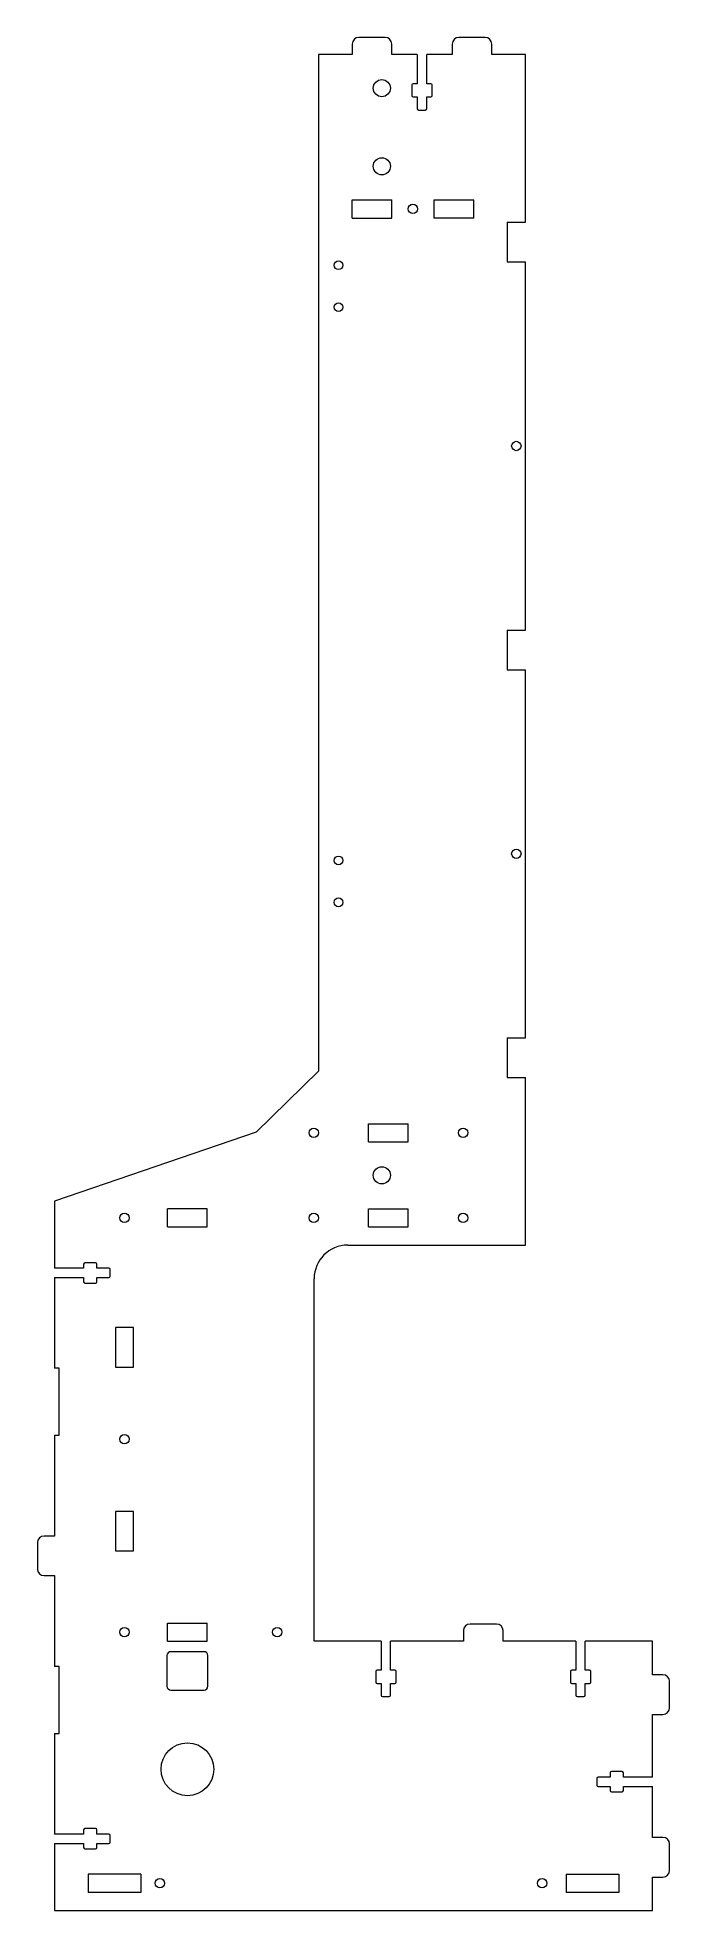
# Model space of a CAD drawing. Header units: millimetres. Extents: x -185 to 55, y -252 to 457.
import ezdxf

# ---------------------------------------------------------------- set-up
doc = ezdxf.new("R2010")
doc.units = ezdxf.units.MM

msp = doc.modelspace()

# ---------------------------------------------------------------- linework, layer by layer
at = {"color": 7, "linetype": 'Continuous', "lineweight": 15}
for p, q in [((-65.6, 454.85), (-65.6, 450.85)), ((-53.1, 457.35), (-63.1, 457.35)), ((-50.6, 450.85), (-50.6, 454.85)), ((-27.7, 454.85), (-27.7, 450.85)), ((-15.2, 457.35), (-25.2, 457.35)), ((-12.7, 450.85), (-12.7, 454.85)), ((-78.3, 450.85), (-78.3, 65.85)), ((-65.6, 450.85), (-78.3, 450.85)), ((-40.925, 450.85), (-50.6, 450.85)), ((-40.925, 450.85), (-40.925, 439.85)), ((-37.375, 439.85), (-37.375, 450.85)), ((-27.7, 450.85), (-37.375, 450.85)), ((0, 450.85), (-12.7, 450.85)), ((0, 387.35), (0, 450.85)), ((-40.925, 439.85), (-42.51, 439.85)), ((-35.79, 439.85), (-37.375, 439.85)), ((-43.01, 439.35), (-43.01, 435.35)), ((-42.51, 434.85), (-40.925, 434.85)), ((-40.925, 434.85), (-40.925, 430.35)), ((-37.375, 430.35), (-37.375, 434.85)), ((-37.375, 434.85), (-35.79, 434.85)), ((-35.29, 435.35), (-35.29, 439.35)), ((-40.425, 429.85), (-37.875, 429.85)), ((-65.6, 395.85), (-50.6, 395.85)), ((-65.6, 388.97), (-65.6, 395.85)), ((-50.6, 388.97), (-50.6, 395.85)), ((-34.58, 395.85), (-19.58, 395.85)), ((-34.58, 388.97), (-34.58, 395.85)), ((-19.58, 388.97), (-19.58, 395.85)), ((-65.6, 388.97), (-50.6, 388.97)), ((-19.58, 388.97), (-34.58, 388.97)), ((-6.86, 387.35), (0, 387.35)), ((-6.86, 387.35), (-6.86, 372.35)), ((-6.86, 372.35), (0, 372.35)), ((0, 232.925), (0, 372.35)), ((-6.86, 232.925), (0, 232.925)), ((-6.86, 232.925), (-6.86, 217.925)), ((-6.86, 217.925), (0, 217.925)), ((0, 78.5), (0, 217.925)), ((-6.86, 78.5), (0, 78.5)), ((-6.86, 78.5), (-6.86, 63.5)), ((-78.3, 65.85), (-101.95486, 42.76004)), ((-6.86, 63.5), (0, 63.5)), ((0, 0), (0, 63.5)), ((-101.95486, 42.76004), (-178.3, 16.65)), ((-59.38, 46), (-44.38, 46)), ((-59.38, 39.14), (-59.38, 46)), ((-44.38, 39.14), (-44.38, 46)), ((-59.38, 39.14), (-44.38, 39.14)), ((-178.3, 16.65), (-178.3, -8.75)), ((-120.5, 13.74), (-135.5, 13.74)), ((-135.5, 6.88), (-135.5, 13.74)), ((-120.5, 6.88), (-120.5, 13.74)), ((-59.38, 13.74), (-44.38, 13.74)), ((-59.38, 6.88), (-59.38, 13.74)), ((-44.38, 6.88), (-44.38, 13.74)), ((-135.5, 6.88), (-120.5, 6.88)), ((-67.3, 0), (0, 0)), ((-59.38, 6.88), (-44.38, 6.88)), ((-162.8, -6.665), (-166.8, -6.665)), ((-167.3, -8.75), (-178.3, -8.75)), ((-178.3, -12.3), (-178.3, -46.53)), ((-178.3, -12.3), (-167.3, -12.3)), ((-167.3, -7.165), (-167.3, -8.75)), ((-167.3, -12.3), (-167.3, -13.885)), ((-162.3, -8.75), (-162.3, -7.165)), ((-157.8, -8.75), (-162.3, -8.75)), ((-162.3, -13.885), (-162.3, -12.3)), ((-162.3, -12.3), (-157.8, -12.3)), ((-157.3, -11.8), (-157.3, -9.25)), ((-80, -149.99), (-80, -12.7)), ((-166.8, -14.385), (-162.8, -14.385)), ((-155.3, -31.22), (-155.3, -46.22)), ((-148.42, -31.22), (-155.3, -31.22)), ((-148.42, -46.22), (-148.42, -31.22)), ((-176.55, -46.53), (-178.3, -46.53)), ((-176.55, -71.93), (-176.55, -46.53)), ((-155.3, -46.22), (-148.42, -46.22)), ((-178.3, -71.93), (-176.55, -71.93)), ((-178.3, -71.93), (-178.3, -110.17)), ((-155.3, -100.82), (-155.3, -115.82)), ((-148.42, -100.82), (-155.3, -100.82)), ((-148.42, -115.82), (-148.42, -100.82)), ((-184.8, -112.67), (-184.8, -122.67)), ((-178.3, -110.17), (-182.3, -110.17)), ((-155.3, -115.82), (-148.42, -115.82)), ((-182.3, -125.17), (-178.3, -125.17)), ((-178.3, -125.17), (-178.3, -159.53)), ((-135.5, -143.13), (-120.5, -143.13)), ((-135.5, -149.99), (-135.5, -143.13)), ((-120.5, -149.99), (-120.5, -143.13)), ((-23.45, -145.99), (-23.45, -149.99)), ((-10.95, -143.49), (-20.95, -143.49)), ((-8.45, -149.99), (-8.45, -145.99)), ((-135.74, -155.45875), (-135.74, -167.00875)), ((-135.5, -149.99), (-120.5, -149.99)), ((-121.76, -153.95875), (-134.24, -153.95875)), ((-120.26, -167.00875), (-120.26, -155.45875)), ((-54.6, -149.99), (-80, -149.99)), ((-54.6, -149.99), (-54.6, -160.99)), ((-51.05, -160.99), (-51.05, -149.99)), ((-23.45, -149.99), (-51.05, -149.99)), ((19.15, -149.99), (-8.45, -149.99)), ((19.15, -149.99), (19.15, -160.99)), ((22.7, -160.99), (22.7, -149.99)), ((48.1, -149.99), (22.7, -149.99)), ((48.1, -162.69), (48.1, -149.99)), ((-176.55, -159.53), (-178.3, -159.53)), ((-176.55, -184.93), (-176.55, -159.53)), ((-56.685, -161.49), (-56.685, -165.49)), ((-54.6, -160.99), (-56.185, -160.99)), ((-49.465, -160.99), (-51.05, -160.99)), ((-48.965, -165.49), (-48.965, -161.49)), ((17.065, -161.49), (17.065, -165.49)), ((19.15, -160.99), (17.565, -160.99)), ((24.285, -160.99), (22.7, -160.99)), ((24.785, -165.49), (24.785, -161.49)), ((52.1, -162.69), (48.1, -162.69)), ((-134.24, -168.50875), (-121.76, -168.50875)), ((-56.185, -165.99), (-54.6, -165.99)), ((-54.6, -165.99), (-54.6, -170.49)), ((-51.05, -170.49), (-51.05, -165.99)), ((-51.05, -165.99), (-49.465, -165.99)), ((17.565, -165.99), (19.15, -165.99)), ((19.15, -165.99), (19.15, -170.49)), ((22.7, -170.49), (22.7, -165.99)), ((22.7, -165.99), (24.285, -165.99)), ((54.6, -175.19), (54.6, -165.19)), ((-54.1, -170.99), (-51.55, -170.99)), ((19.65, -170.99), (22.2, -170.99)), ((48.1, -177.69), (52.1, -177.69)), ((48.1, -201.44), (48.1, -177.69)), ((-178.3, -184.93), (-178.3, -223.04)), ((-178.3, -184.93), (-176.55, -184.93)), ((27.1, -201.94), (27.1, -204.49)), ((32.1, -201.44), (27.6, -201.44)), ((27.6, -204.99), (32.1, -204.99)), ((32.1, -199.855), (32.1, -201.44)), ((32.1, -204.99), (32.1, -206.575)), ((36.6, -199.355), (32.6, -199.355)), ((37.1, -201.44), (37.1, -199.855)), ((48.1, -201.44), (37.1, -201.44)), ((37.1, -206.575), (37.1, -204.99)), ((37.1, -204.99), (48.1, -204.99)), ((48.1, -224.29), (48.1, -204.99)), ((32.6, -207.075), (36.6, -207.075)), ((-167.3, -223.04), (-178.3, -223.04)), ((-178.3, -226.59), (-178.3, -251.99)), ((-178.3, -226.59), (-167.3, -226.59)), ((-167.3, -221.455), (-167.3, -223.04)), ((-167.3, -226.59), (-167.3, -228.175)), ((-162.8, -220.955), (-166.8, -220.955)), ((-162.3, -223.04), (-162.3, -221.455)), ((-157.8, -223.04), (-162.3, -223.04)), ((-162.3, -228.175), (-162.3, -226.59)), ((-162.3, -226.59), (-157.8, -226.59)), ((-157.3, -226.09), (-157.3, -223.54)), ((52.1, -224.29), (48.1, -224.29)), ((54.6, -236.79), (54.6, -226.79)), ((-166.8, -228.675), (-162.8, -228.675)), ((-165.6, -238.23), (-165.6, -245.11)), ((-145.6, -238.23), (-165.6, -238.23)), ((-145.6, -238.23), (-145.6, -245.11)), ((15.4, -238.23), (15.4, -245.11)), ((15.4, -238.23), (35.4, -238.23)), ((35.4, -238.23), (35.4, -245.11)), ((48.1, -239.29), (52.1, -239.29)), ((48.1, -251.99), (48.1, -239.29)), ((-145.6, -245.11), (-165.6, -245.11)), ((35.4, -245.11), (15.4, -245.11)), ((-178.3, -251.99), (48.1, -251.99))]:
    msp.add_line(p, q, dxfattribs=at)
for centre, radius in [((-54.37519, 438.15), 3.25), ((-54.37519, 408.55), 3.25), ((-42.59, 392.41), 1.775), ((-70.75919, 371.0875), 1.6637), ((-70.75919, 355.2125), 1.6637), ((-3.43, 302.6375), 1.775), ((-3.43, 148.2125), 1.775), ((-70.75919, 145.6875), 1.6637), ((-70.75919, 129.8125), 1.6637), ((-80.155, 42.57), 1.775), ((-23.605, 42.57), 1.775), ((-54.37519, 26.44), 3.25), ((-151.86, 10.31), 1.775), ((-80.155, 10.31), 1.775), ((-23.605, 10.31), 1.775), ((-151.86, -73.52), 1.775), ((-151.865, -146.56), 1.775), ((-93.975, -146.56), 1.775), ((-128, -198.50875), 10), ((-138.425, -241.67), 1.775), ((6.325, -241.67), 1.775)]:
    msp.add_circle(centre, radius, dxfattribs=at)
for centre, radius, start, end in [((-63.1, 454.85), 2.5, 90, 180), ((-53.1, 454.85), 2.5, 0, 90), ((-25.2, 454.85), 2.5, 90, 180), ((-15.2, 454.85), 2.5, 0, 90), ((-42.51, 439.35), 0.5, 90, 180), ((-35.79, 439.35), 0.5, 0, 90), ((-42.51, 435.35), 0.5, 180, 270), ((-35.79, 435.35), 0.5, 270, 0), ((-40.425, 430.35), 0.5, 180, 270), ((-37.875, 430.35), 0.5, 270, 0), ((-166.8, -7.165), 0.5, 90, 180), ((-162.8, -7.165), 0.5, 360, 90), ((-67.3, -12.7), 12.7, 90, 180), ((-166.8, -13.885), 0.5, 180, 270), ((-162.8, -13.885), 0.5, 270, 0), ((-157.8, -9.25), 0.5, 0, 90), ((-157.8, -11.8), 0.5, 270, 360), ((-182.3, -112.67), 2.5, 90, 180), ((-182.3, -122.67), 2.5, 180, 270), ((-20.95, -145.99), 2.5, 90, 180), ((-10.95, -145.99), 2.5, 0, 90), ((-134.24, -155.45875), 1.5, 90, 180), ((-121.76, -155.45875), 1.5, 0, 90), ((-56.185, -161.49), 0.5, 90, 180), ((-49.465, -161.49), 0.5, 0, 90), ((17.565, -161.49), 0.5, 90, 180), ((24.285, -161.49), 0.5, 0, 90), ((52.1, -165.19), 2.5, 0, 90), ((-134.24, -167.00875), 1.5, 180, 270), ((-121.76, -167.00875), 1.5, 270, 0), ((-56.185, -165.49), 0.5, 180, 270), ((-49.465, -165.49), 0.5, 270, 0), ((17.565, -165.49), 0.5, 180, 270), ((24.285, -165.49), 0.5, 270, 0), ((-54.1, -170.49), 0.5, 180, 270), ((-51.55, -170.49), 0.5, 270, 0), ((19.65, -170.49), 0.5, 180, 270), ((22.2, -170.49), 0.5, 270, 0), ((52.1, -175.19), 2.5, 270, 0), ((27.6, -201.94), 0.5, 90, 180), ((27.6, -204.49), 0.5, 180, 270), ((32.6, -199.855), 0.5, 90, 180), ((36.6, -199.855), 0.5, 360, 90), ((32.6, -206.575), 0.5, 180, 270), ((36.6, -206.575), 0.5, 270, 0), ((-166.8, -221.455), 0.5, 90, 180), ((-162.8, -221.455), 0.5, 0, 90), ((-157.8, -223.54), 0.5, 0, 90), ((-157.8, -226.09), 0.5, 270, 0), ((52.1, -226.79), 2.5, 0, 90), ((-166.8, -228.175), 0.5, 180, 270), ((-162.8, -228.175), 0.5, 270, 0), ((52.1, -236.79), 2.5, 270, 0)]:
    msp.add_arc(centre, radius, start, end, dxfattribs=at)

doc.saveas('drawing.dxf')
